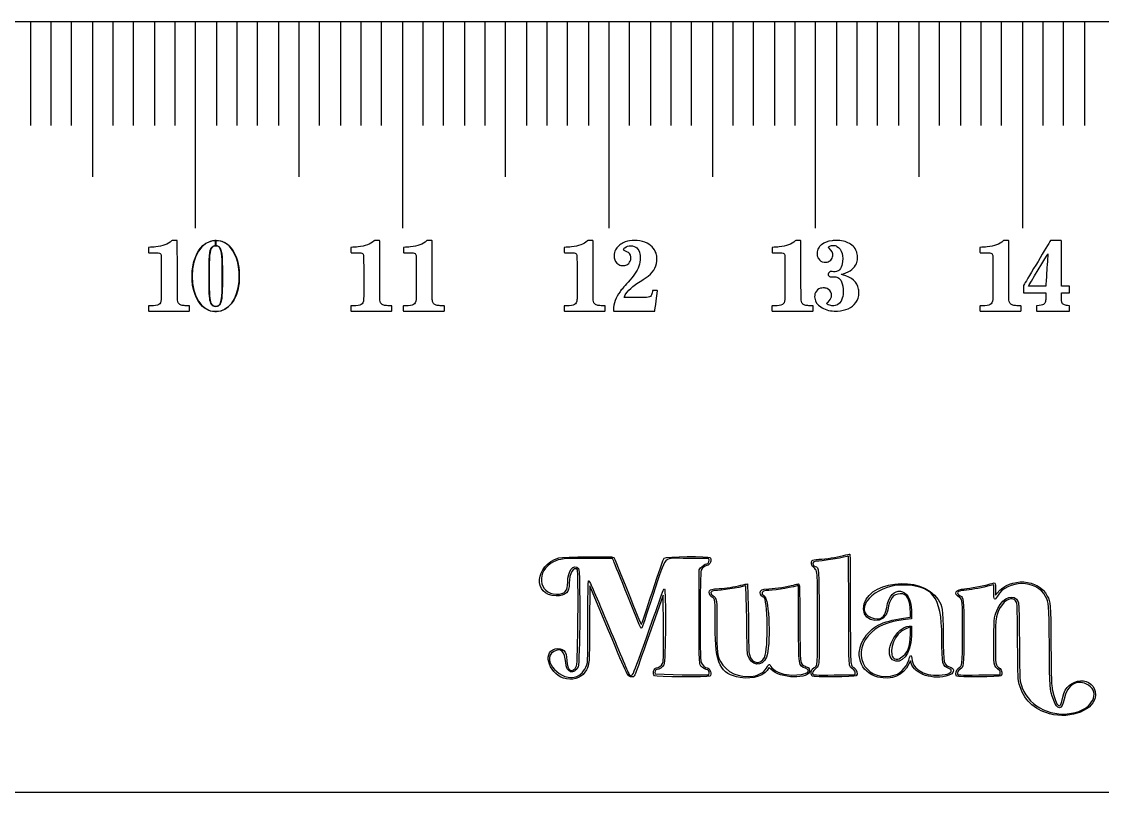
# Model space of a CAD drawing. Extents: x 0.09 to 7.25, y 10.43 to 11.9.
# Drawn here: x 3.697 to 5.755, y 10.428 to 11.895 of the extents above; entities that cross this region are included whole.
import ezdxf

# ---------------------------------------------------------------- set-up
doc = ezdxf.new("R2010")
doc.units = 0
doc.layers.add('Laag_1', color=7, linetype='CONTINUOUS')

msp = doc.modelspace()

# ---------------------------------------------------------------- linework, layer by layer
at = {"layer": 'Laag_1', "color": 1}
msp.add_lwpolyline([(0.092474, 10.428123), (0.092474, 11.895275), (7.245812, 11.895275), (7.245812, 10.428123)], close=True, dxfattribs=at)
at = {"layer": 'Laag_1', "color": 7}
for points in [[(3.713952, 11.894901), (3.713952, 11.697292)], [(3.752447, 11.894901), (3.752447, 11.697292)], [(3.790942, 11.894901), (3.790942, 11.697292)], [(3.832003, 11.894901), (3.832003, 11.599771)], [(3.870499, 11.894901), (3.870499, 11.697292)], [(3.908994, 11.894901), (3.908994, 11.697292)], [(3.950055, 11.894901), (3.950055, 11.697292)], [(3.988551, 11.894901), (3.988551, 11.697292)], [(4.027046, 11.894901), (4.027046, 11.50225)], [(4.068107, 11.894901), (4.068107, 11.697292)], [(4.106602, 11.894901), (4.106602, 11.697292)], [(4.145098, 11.894901), (4.145098, 11.697292)], [(4.186159, 11.894901), (4.186159, 11.697292)], [(4.224654, 11.894901), (4.224654, 11.599771)], [(4.263149, 11.894901), (4.263149, 11.697292)], [(4.30421, 11.894901), (4.30421, 11.697292)], [(4.342706, 11.894901), (4.342706, 11.697292)], [(4.381201, 11.894901), (4.381201, 11.697292)], [(4.422262, 11.894901), (4.422262, 11.50225)], [(4.460758, 11.894901), (4.460758, 11.697292)], [(4.499253, 11.894901), (4.499253, 11.697292)], [(4.540314, 11.894901), (4.540314, 11.697292)], [(4.578809, 11.894901), (4.578809, 11.697292)], [(4.617304, 11.894901), (4.617304, 11.599771)], [(4.658366, 11.894901), (4.658366, 11.697292)], [(4.696861, 11.894901), (4.696861, 11.697292)], [(4.735356, 11.894901), (4.735356, 11.697292)], [(4.776417, 11.894901), (4.776417, 11.697292)], [(4.814912, 11.894901), (4.814912, 11.50225)], [(4.853408, 11.894901), (4.853408, 11.697292)], [(4.894469, 11.894901), (4.894469, 11.697292)], [(4.932964, 11.894901), (4.932964, 11.697292)], [(4.97146, 11.894901), (4.97146, 11.697292)], [(5.012521, 11.894901), (5.012521, 11.599771)], [(5.051016, 11.894901), (5.051016, 11.697292)], [(5.089511, 11.894901), (5.089511, 11.697292)], [(5.130573, 11.894901), (5.130573, 11.697292)], [(5.169068, 11.894901), (5.169068, 11.697292)], [(5.207563, 11.894901), (5.207563, 11.50225)], [(5.248624, 11.894901), (5.248624, 11.697292)], [(5.28712, 11.894901), (5.28712, 11.697292)], [(5.325615, 11.894901), (5.325615, 11.697292)], [(5.366676, 11.894901), (5.366676, 11.697292)], [(5.405171, 11.894901), (5.405171, 11.599771)], [(5.443667, 11.894901), (5.443667, 11.697292)], [(5.484728, 11.894901), (5.484728, 11.697292)], [(5.523223, 11.894901), (5.523223, 11.697292)], [(5.561719, 11.894901), (5.561719, 11.697292)], [(5.60278, 11.894901), (5.60278, 11.50225)], [(5.641274, 11.894901), (5.641274, 11.697292)], [(5.67977, 11.894901), (5.67977, 11.697292)], [(5.720831, 11.894901), (5.720831, 11.697292)], [(4.824285, 10.868044), (4.82186, 10.8736), (4.777305, 10.8736)], [(5.005703, 10.870211), (5.005372, 10.873069), (4.965064, 10.873348)], [(5.271601, 10.777666), (5.271552, 10.878062), (5.268642, 10.877313)], [(4.986852, 10.76311), (4.986852, 10.851702), (4.98962, 10.855332)], [(5.07889, 10.824913), (5.081023, 10.760087)], [(4.814335, 10.736345), (4.778879, 10.821564), (4.778299, 10.748358)], [(5.077877, 10.758551), (5.075496, 10.821285)], [(5.176307, 10.751206), (5.176307, 10.821968), (5.173396, 10.821219)], [(5.547793, 10.80988), (5.547793, 10.823423), (5.535886, 10.82043)], [(5.550968, 10.815147), (5.550968, 10.803263), (5.554407, 10.807474)], [(4.918857, 10.740088), (4.918586, 10.803742), (4.891696, 10.727805)], [(5.391152, 10.773535), (5.391152, 10.758525), (5.379775, 10.757249)], [(5.384008, 10.76091), (5.389035, 10.76154), (5.389001, 10.770207)], [(5.386663, 10.744476), (5.391283, 10.744476), (5.390952, 10.725161)], [(5.389035, 10.729202), (5.389035, 10.7424), (5.386125, 10.741751)], [(5.390581, 10.674089), (5.38932, 10.678317), (5.386408, 10.672501)], [(4.903158, 10.65374), (4.954817, 10.651593), (5.005372, 10.651868), (5.00571, 10.655377)], [(5.243888, 10.651591), (5.283724, 10.65187), (5.284053, 10.655245)], [(5.519561, 10.651591), (5.559964, 10.65187), (5.560291, 10.655247)]]:
    msp.add_lwpolyline(points, dxfattribs=at)
at = {"layer": 'Laag_1', "color": 3}
for points in [[(3.939461, 11.465596), (3.938309, 11.465596), (3.938286, 11.460865), (3.938252, 11.456124), (3.938594, 11.455793), (3.938936, 11.455462), (3.947314, 11.455417)], [(3.993285, 11.422281), (3.993251, 11.477952), (3.992943, 11.478271), (3.992635, 11.47859), (3.987962, 11.478579), (3.983277, 11.478579), (3.982365, 11.47777)], [(4.06084, 11.478338), (4.062181, 11.478571), (4.066372, 11.478571), (4.070564, 11.478571), (4.071821, 11.478376)], [(4.066297, 11.468478), (4.064696, 11.468478), (4.063892, 11.468273)], [(4.065217, 11.468719), (4.066243, 11.468765), (4.066243, 11.47367), (4.066243, 11.478576), (4.064965, 11.478521)], [(4.067232, 11.47855), (4.066583, 11.47855), (4.066583, 11.473645), (4.066583, 11.468742), (4.067122, 11.468742)], [(4.324877, 11.465596), (4.323725, 11.465596), (4.323703, 11.460865), (4.323668, 11.456124), (4.32401, 11.455793), (4.324352, 11.455462), (4.33273, 11.455417)], [(4.378701, 11.422281), (4.378667, 11.477952), (4.378359, 11.478271), (4.378051, 11.47859), (4.373378, 11.478579), (4.368693, 11.478579), (4.367781, 11.47777)], [(4.42481, 11.465596), (4.423658, 11.465596), (4.423636, 11.460865), (4.423601, 11.456124), (4.423943, 11.455793), (4.424285, 11.455462), (4.432663, 11.455417)], [(4.478634, 11.422281), (4.4786, 11.477952), (4.478292, 11.478271), (4.477984, 11.47859), (4.473311, 11.478579), (4.468626, 11.478579), (4.467714, 11.47777)], [(4.731122, 11.465596), (4.729971, 11.465596), (4.729948, 11.460865), (4.729914, 11.456124), (4.730256, 11.455793), (4.730598, 11.455462), (4.738976, 11.455417)], [(4.784947, 11.422281), (4.784913, 11.477952), (4.784605, 11.478271), (4.784297, 11.47859), (4.779624, 11.478579), (4.774939, 11.478579), (4.774027, 11.47777)], [(5.126953, 11.465596), (5.125802, 11.465596), (5.125779, 11.460865), (5.125745, 11.456124), (5.126087, 11.455793), (5.126429, 11.455462), (5.134807, 11.455417)], [(5.180778, 11.422281), (5.180743, 11.477952), (5.180436, 11.478271), (5.180128, 11.47859), (5.175454, 11.478579), (5.17077, 11.478579), (5.169858, 11.47777)], [(5.522786, 11.465596), (5.521635, 11.465596), (5.521612, 11.460865), (5.521578, 11.456124), (5.52192, 11.455793), (5.522262, 11.455462), (5.53064, 11.455417)], [(5.576611, 11.422281), (5.576576, 11.477952), (5.576269, 11.478271), (5.575961, 11.47859), (5.571287, 11.478579), (5.566603, 11.478579), (5.565691, 11.47777)], [(5.676638, 11.373719), (5.676638, 11.378723), (5.68419, 11.378723), (5.691743, 11.378723), (5.69206, 11.379029), (5.692377, 11.379334), (5.692377, 11.38529), (5.692377, 11.391257), (5.692116, 11.391495), (5.691856, 11.391744), (5.68427, 11.391767), (5.676695, 11.3918), (5.676661, 11.434871), (5.676638, 11.477953), (5.676332, 11.47827), (5.676027, 11.478587), (5.665949, 11.478587), (5.655861, 11.478587), (5.65483, 11.476855)], [(4.111071, 11.420686), (4.111221, 11.419051), (4.111221, 11.410878), (4.111221, 11.402704), (4.111075, 11.401028)], [(5.23814, 11.419371), (5.236223, 11.419371), (5.235467, 11.418999)], [(4.905235, 11.363887), (4.90785, 11.382726), (4.907517, 11.38307), (4.907185, 11.383414), (4.902736, 11.383414), (4.898287, 11.383414), (4.898241, 11.383162)], [(5.606301, 11.395865), (5.604738, 11.39325), (5.604738, 11.386286), (5.604738, 11.379334), (5.605055, 11.379029), (5.605372, 11.378723), (5.626184, 11.378723), (5.647006, 11.378723), (5.646938, 11.3727)], [(5.646972, 11.392118), (5.646972, 11.391744), (5.630384, 11.391744)], [(4.864357, 11.369999), (4.843912, 11.369999), (4.843992, 11.37032)], [(5.230055, 11.358912), (5.22992, 11.359352), (5.230484, 11.359882)], [(3.942458, 11.354459), (3.938697, 11.354459), (3.938389, 11.35414), (3.938081, 11.353821), (3.938081, 11.349386), (3.938081, 11.344952), (3.938389, 11.344633), (3.938697, 11.344314), (3.977293, 11.344314), (4.015889, 11.344314), (4.016196, 11.344633), (4.016504, 11.344952), (4.016504, 11.349398), (4.016504, 11.353843), (4.016196, 11.35414), (4.015877, 11.354436), (4.011432, 11.354493)], [(4.064525, 11.343336), (4.066034, 11.343277), (4.064022, 11.343277)], [(4.068262, 11.34324), (4.066038, 11.343275), (4.06784, 11.343338)], [(4.327874, 11.354459), (4.324113, 11.354459), (4.323805, 11.35414), (4.323497, 11.353821), (4.323497, 11.349386), (4.323497, 11.344952), (4.323805, 11.344633), (4.324113, 11.344314), (4.362709, 11.344314), (4.401305, 11.344314), (4.401612, 11.344633), (4.40192, 11.344952), (4.40192, 11.349398), (4.40192, 11.353843), (4.401612, 11.35414), (4.401293, 11.354436), (4.396848, 11.354493)], [(4.427807, 11.354459), (4.424046, 11.354459), (4.423738, 11.35414), (4.42343, 11.353821), (4.42343, 11.349386), (4.42343, 11.344952), (4.423738, 11.344633), (4.424046, 11.344314), (4.462642, 11.344314), (4.501238, 11.344314), (4.501545, 11.344633), (4.501853, 11.344952), (4.501853, 11.349398), (4.501853, 11.353843), (4.501545, 11.35414), (4.501226, 11.354436), (4.496781, 11.354493)], [(4.73412, 11.354459), (4.730359, 11.354459), (4.730051, 11.35414), (4.729743, 11.353821), (4.729743, 11.349386), (4.729743, 11.344952), (4.730051, 11.344633), (4.730359, 11.344314), (4.768954, 11.344314), (4.80755, 11.344314), (4.807858, 11.344633), (4.808166, 11.344952), (4.808166, 11.349398), (4.808166, 11.353843), (4.807858, 11.35414), (4.807539, 11.354436), (4.803093, 11.354493)], [(4.82357, 11.346458), (4.82349, 11.34499), (4.823811, 11.344646), (4.824143, 11.344313), (4.863325, 11.344313), (4.902495, 11.344313), (4.902564, 11.344692)], [(5.129951, 11.354459), (5.126189, 11.354459), (5.125882, 11.35414), (5.125574, 11.353821), (5.125574, 11.349386), (5.125574, 11.344952), (5.125882, 11.344633), (5.126189, 11.344314), (5.164785, 11.344314), (5.203381, 11.344314), (5.203689, 11.344633), (5.203997, 11.344952), (5.203997, 11.349398), (5.203997, 11.353843), (5.203689, 11.35414), (5.20337, 11.354436), (5.198924, 11.354493)], [(5.525784, 11.354459), (5.522023, 11.354459), (5.521715, 11.35414), (5.521407, 11.353821), (5.521407, 11.349386), (5.521407, 11.344952), (5.521715, 11.344633), (5.522023, 11.344314), (5.560618, 11.344314), (5.599214, 11.344314), (5.599522, 11.344633), (5.59983, 11.344952), (5.59983, 11.349398), (5.59983, 11.353843), (5.599522, 11.35414), (5.599203, 11.354436), (5.594757, 11.354493)], [(5.629343, 11.354425), (5.628969, 11.354368), (5.628969, 11.349658), (5.628969, 11.344937), (5.629275, 11.34462), (5.62958, 11.344303), (5.660673, 11.344303), (5.691765, 11.344303), (5.692071, 11.34462), (5.692377, 11.344937), (5.692377, 11.349658), (5.692377, 11.354368), (5.692014, 11.354425)]]:
    msp.add_lwpolyline(points, dxfattribs=at)
for points in [[(4.859357, 11.478507)], [(5.245187, 11.478556)], [(5.651082, 11.453089)], [(4.061256, 11.343385)], [(4.068433, 11.353407)]]:
    msp.add_lwpolyline(points, close=True, dxfattribs=at)
at = {"layer": 'Laag_1', "color": 7}
for points in [[(5.370514, 10.68399)], [(5.35529, 10.680583)], [(4.734527, 10.643947)], [(4.754181, 10.648957)], [(5.065171, 10.646778)], [(5.089821, 10.649244)], [(5.201917, 10.649492)], [(5.327395, 10.647693)], [(5.360379, 10.651575)], [(5.703693, 10.580336)], [(5.65416, 10.577764)]]:
    msp.add_lwpolyline(points, close=True, dxfattribs=at)
at = {"layer": 'Laag_1', "color": 3}
for points in [[(3.952045, 11.466394), (3.948272, 11.465972), (3.94231, 11.465596), (3.939461, 11.465596)], [(3.982365, 11.47777), (3.97548, 11.471671), (3.965427, 11.467898), (3.952045, 11.466394)], [(4.064965, 11.478521), (4.039666, 11.47743), (4.02148, 11.449023), (4.021478, 11.410597)], [(4.028231, 11.448393), (4.035646, 11.465803), (4.046581, 11.475844), (4.06084, 11.478338)], [(4.053958, 11.441119), (4.054619, 11.45378), (4.055436, 11.459262), (4.057218, 11.462975)], [(4.063892, 11.468273), (4.056755, 11.466446), (4.054575, 11.459178), (4.053996, 11.435273)], [(4.057218, 11.462975), (4.058895, 11.46647), (4.061824, 11.468572), (4.065217, 11.468719)], [(4.078399, 11.441938), (4.077371, 11.462617), (4.0747, 11.468472), (4.066297, 11.468478)], [(4.067122, 11.468742), (4.07529, 11.468742), (4.077773, 11.462185), (4.078821, 11.43785)], [(4.094465, 11.465305), (4.087863, 11.473417), (4.077324, 11.478543), (4.067232, 11.47855)], [(4.071821, 11.478376), (4.081227, 11.476921), (4.088993, 11.472509), (4.094789, 11.465325)], [(4.110756, 11.400336), (4.112931, 11.426364), (4.107041, 11.44985), (4.094465, 11.465305)], [(4.094789, 11.465325), (4.103879, 11.454061), (4.109398, 11.43893), (4.111071, 11.420686)], [(4.337461, 11.466394), (4.333688, 11.465972), (4.327726, 11.465596), (4.324877, 11.465596)], [(4.367781, 11.47777), (4.360896, 11.471671), (4.350843, 11.467898), (4.337461, 11.466394)], [(4.437394, 11.466394), (4.433621, 11.465972), (4.427659, 11.465596), (4.42481, 11.465596)], [(4.467714, 11.47777), (4.460829, 11.471671), (4.450776, 11.467898), (4.437394, 11.466394)], [(4.743706, 11.466394), (4.739933, 11.465972), (4.733972, 11.465596), (4.731122, 11.465596)], [(4.774027, 11.47777), (4.767142, 11.471671), (4.757088, 11.467898), (4.743706, 11.466394)], [(4.84249, 11.474402), (4.835828, 11.47126), (4.830553, 11.466399), (4.827709, 11.46078)], [(4.859357, 11.478507), (4.852443, 11.477945), (4.847398, 11.476718), (4.84249, 11.474402)], [(4.843178, 11.460723), (4.842662, 11.46172), (4.843533, 11.463429), (4.845288, 11.464816)], [(4.845288, 11.464816), (4.848258, 11.46719), (4.852328, 11.468497), (4.856686, 11.468497)], [(4.856686, 11.468497), (4.866432, 11.468485), (4.87236, 11.463142), (4.87408, 11.452822)], [(4.868531, 11.478473), (4.867086, 11.478576), (4.860504, 11.47861), (4.859357, 11.478507)], [(4.887795, 11.473439), (4.882245, 11.476294), (4.875972, 11.477934), (4.868531, 11.478473)], [(4.905671, 11.450941), (4.903676, 11.460619), (4.897404, 11.468508), (4.887795, 11.473439)], [(5.139537, 11.466394), (5.135764, 11.465972), (5.129803, 11.465596), (5.126953, 11.465596)], [(5.169858, 11.47777), (5.162973, 11.471671), (5.152919, 11.467898), (5.139537, 11.466394)], [(5.215409, 11.465995), (5.213492, 11.463413), (5.212308, 11.460673), (5.211677, 11.457313)], [(5.219874, 11.470494), (5.218532, 11.469445), (5.216299, 11.467201), (5.215409, 11.465995)], [(5.239944, 11.478105), (5.231724, 11.477079), (5.225049, 11.474553), (5.219874, 11.470494)], [(5.234475, 11.463909), (5.233088, 11.465115), (5.232784, 11.465499), (5.232874, 11.465939)], [(5.232874, 11.465939), (5.233021, 11.46675), (5.234791, 11.467957), (5.23673, 11.468588)], [(5.241376, 11.449555), (5.241872, 11.454674), (5.239572, 11.459466), (5.234475, 11.463909)], [(5.23673, 11.468588), (5.239132, 11.469366), (5.242706, 11.469457), (5.245638, 11.468814)], [(5.245187, 11.478556), (5.242695, 11.478387), (5.241105, 11.478251), (5.239944, 11.478105)], [(5.254714, 11.478353), (5.253023, 11.478511), (5.246551, 11.478646), (5.245187, 11.478556)], [(5.245638, 11.468814), (5.247036, 11.468521), (5.247904, 11.468205), (5.249302, 11.467517)], [(5.249302, 11.467517), (5.253824, 11.465285), (5.257285, 11.460447), (5.258943, 11.454054)], [(5.277592, 11.469986), (5.271661, 11.474756), (5.264287, 11.477451), (5.254714, 11.478353)], [(5.285214, 11.460526), (5.283387, 11.464225), (5.280884, 11.467337), (5.277592, 11.469986)], [(5.53537, 11.466394), (5.531597, 11.465972), (5.525636, 11.465596), (5.522786, 11.465596)], [(5.565691, 11.47777), (5.558806, 11.471671), (5.548752, 11.467898), (5.53537, 11.466394)], [(5.65483, 11.476855), (5.652917, 11.473673), (5.612279, 11.405829), (5.606301, 11.395865)], [(3.947314, 11.455417), (3.954381, 11.455383), (3.955897, 11.455337), (3.957003, 11.455177)], [(3.957003, 11.455177), (3.958701, 11.454927), (3.959898, 11.454608), (3.960605, 11.454197)], [(3.960605, 11.454197), (3.96154, 11.453673), (3.962007, 11.452579), (3.96244, 11.449957)], [(3.96244, 11.449957), (3.962623, 11.448874), (3.962645, 11.445728), (3.96268, 11.408204)], [(4.021595, 11.420562), (4.022673, 11.431556), (4.024725, 11.440161), (4.028231, 11.448393)], [(4.33273, 11.455417), (4.339797, 11.455383), (4.341313, 11.455337), (4.342419, 11.455177)], [(4.342419, 11.455177), (4.344118, 11.454927), (4.345314, 11.454608), (4.346021, 11.454197)], [(4.346021, 11.454197), (4.346956, 11.453673), (4.347423, 11.452579), (4.347856, 11.449957)], [(4.347856, 11.449957), (4.348039, 11.448874), (4.348062, 11.445728), (4.348096, 11.408204)], [(4.432663, 11.455417), (4.43973, 11.455383), (4.441247, 11.455337), (4.442352, 11.455177)], [(4.442352, 11.455177), (4.444051, 11.454927), (4.445247, 11.454608), (4.445954, 11.454197)], [(4.445954, 11.454197), (4.446889, 11.453673), (4.447356, 11.452579), (4.447789, 11.449957)], [(4.447789, 11.449957), (4.447972, 11.448874), (4.447995, 11.445728), (4.448029, 11.408204)], [(4.738976, 11.455417), (4.746043, 11.455383), (4.747559, 11.455337), (4.748665, 11.455177)], [(4.748665, 11.455177), (4.750363, 11.454927), (4.75156, 11.454608), (4.752267, 11.454197)], [(4.752267, 11.454197), (4.753201, 11.453673), (4.753669, 11.452579), (4.754102, 11.449957)], [(4.754102, 11.449957), (4.754284, 11.448874), (4.754307, 11.445728), (4.754341, 11.408204)], [(4.825049, 11.449978), (4.824831, 11.443798), (4.826471, 11.439051), (4.83006, 11.435473)], [(4.827709, 11.46078), (4.826035, 11.457466), (4.825198, 11.454037), (4.825049, 11.449978)], [(4.84429, 11.459645), (4.84382, 11.459931), (4.843361, 11.46039), (4.843178, 11.460723)], [(4.847959, 11.457948), (4.846102, 11.458773), (4.844451, 11.459541), (4.84429, 11.459645)], [(4.852087, 11.455929), (4.851675, 11.456205), (4.849817, 11.45711), (4.847959, 11.457948)], [(4.857018, 11.444107), (4.857511, 11.448992), (4.855585, 11.453613), (4.852087, 11.455929)], [(4.852741, 11.43514), (4.855344, 11.43772), (4.85664, 11.440438), (4.857018, 11.444107)], [(4.874596, 11.445678), (4.874585, 11.439911), (4.873817, 11.435221), (4.871971, 11.429682)], [(4.87408, 11.452822), (4.874493, 11.450368), (4.874596, 11.448889), (4.874596, 11.445678)], [(4.902518, 11.425841), (4.905327, 11.431471), (4.906577, 11.437388), (4.906393, 11.444302)], [(4.906393, 11.444302), (4.906325, 11.447043), (4.906153, 11.448648), (4.905671, 11.450941)], [(5.134807, 11.455417), (5.141874, 11.455383), (5.14339, 11.455337), (5.144496, 11.455177)], [(5.144496, 11.455177), (5.146194, 11.454927), (5.147391, 11.454608), (5.148098, 11.454197)], [(5.148098, 11.454197), (5.149032, 11.453673), (5.1495, 11.452579), (5.149933, 11.449957)], [(5.149933, 11.449957), (5.150115, 11.448874), (5.150138, 11.445728), (5.150172, 11.408204)], [(5.211677, 11.457313), (5.211462, 11.45623), (5.211429, 11.455599), (5.211417, 11.453479)], [(5.211417, 11.453479), (5.211417, 11.451292), (5.211451, 11.450773), (5.211665, 11.449702)], [(5.211665, 11.449702), (5.212116, 11.447503), (5.212827, 11.445699), (5.213875, 11.444075)], [(5.213875, 11.444075), (5.216322, 11.440332), (5.220054, 11.438043), (5.2247, 11.437468)], [(5.237553, 11.441505), (5.239797, 11.443703), (5.24106, 11.446376), (5.241376, 11.449555)], [(5.258943, 11.454054), (5.260453, 11.448247), (5.260679, 11.440095), (5.259495, 11.434142)], [(5.287289, 11.455046), (5.286759, 11.457099), (5.286262, 11.458395), (5.285214, 11.460526)], [(5.286285, 11.43448), (5.287694, 11.43784), (5.288247, 11.440727), (5.288337, 11.445113)], [(5.288337, 11.445113), (5.288416, 11.449273), (5.288168, 11.451698), (5.287289, 11.455046)], [(5.53064, 11.455417), (5.537707, 11.455383), (5.539223, 11.455337), (5.540329, 11.455177)], [(5.540329, 11.455177), (5.542027, 11.454927), (5.543224, 11.454608), (5.543931, 11.454197)], [(5.543931, 11.454197), (5.544865, 11.453673), (5.545333, 11.452579), (5.545766, 11.449957)], [(5.545766, 11.449957), (5.545948, 11.448874), (5.545971, 11.445728), (5.546005, 11.408204)], [(5.613796, 11.391812), (5.613796, 11.391936), (5.650992, 11.453338), (5.65106, 11.453338)], [(5.651082, 11.453089), (5.650969, 11.452353), (5.649112, 11.427206), (5.648444, 11.417163)], [(5.65106, 11.453338), (5.651094, 11.453338), (5.651116, 11.453225), (5.651082, 11.453089)], [(3.993524, 11.365231), (3.993331, 11.36653), (3.993319, 11.36922), (3.993285, 11.422281)], [(4.053836, 11.384031), (4.053481, 11.392935), (4.053568, 11.433627), (4.053958, 11.441119)], [(4.053996, 11.435273), (4.053856, 11.429532), (4.053853, 11.390228), (4.053996, 11.386358)], [(4.078825, 11.409538), (4.078825, 11.428368), (4.078731, 11.435272), (4.078399, 11.441938)], [(4.078821, 11.43785), (4.079075, 11.431973), (4.079141, 11.395373), (4.078912, 11.38751)], [(4.37894, 11.365231), (4.378747, 11.36653), (4.378735, 11.36922), (4.378701, 11.422281)], [(4.478874, 11.365231), (4.47868, 11.36653), (4.478668, 11.36922), (4.478634, 11.422281)], [(4.785186, 11.365231), (4.784992, 11.36653), (4.784981, 11.36922), (4.784947, 11.422281)], [(4.83006, 11.435473), (4.832285, 11.433248), (4.834784, 11.431907), (4.838006, 11.431207)], [(4.838006, 11.431207), (4.839589, 11.430863), (4.843556, 11.430829), (4.845104, 11.43115)], [(4.845104, 11.43115), (4.84812, 11.431758), (4.850677, 11.433099), (4.852741, 11.43514)], [(4.871971, 11.429682), (4.87009, 11.424041), (4.867831, 11.419787), (4.86376, 11.41426)], [(4.889641, 11.41098), (4.896142, 11.416163), (4.899777, 11.420371), (4.902518, 11.425841)], [(5.181017, 11.365231), (5.180823, 11.36653), (5.180812, 11.36922), (5.180778, 11.422281)], [(5.2247, 11.437468), (5.226109, 11.437288), (5.229243, 11.437389), (5.230416, 11.437637)], [(5.230416, 11.437637), (5.233246, 11.438257), (5.235467, 11.439464), (5.237553, 11.441505)], [(5.254049, 11.422855), (5.252268, 11.421051), (5.250554, 11.420059), (5.248242, 11.419461)], [(5.259495, 11.434142), (5.258548, 11.429372), (5.256687, 11.425516), (5.254049, 11.422855)], [(5.261468, 11.415447), (5.274705, 11.419754), (5.282677, 11.425866), (5.286285, 11.43448)], [(5.57685, 11.365231), (5.576656, 11.36653), (5.576645, 11.36922), (5.576611, 11.422281)], [(3.96268, 11.408204), (3.962702, 11.378647), (3.96268, 11.367271), (3.962588, 11.366313)], [(4.02148, 11.402496), (4.021327, 11.404844), (4.021414, 11.418709), (4.021595, 11.420562)], [(4.021478, 11.410597), (4.021478, 11.372647), (4.03959, 11.344345), (4.064525, 11.343336)], [(4.046212, 11.349262), (4.032656, 11.358343), (4.023024, 11.379075), (4.02148, 11.402496)], [(4.068426, 11.353408), (4.077217, 11.355002), (4.078835, 11.363733), (4.078825, 11.409538)], [(4.111075, 11.401028), (4.110852, 11.398484), (4.110688, 11.396917), (4.11046, 11.395118)], [(4.348096, 11.408204), (4.348118, 11.378647), (4.348096, 11.367271), (4.348005, 11.366313)], [(4.448029, 11.408204), (4.448052, 11.378647), (4.448029, 11.367271), (4.447938, 11.366313)], [(4.754341, 11.408204), (4.754364, 11.378647), (4.754341, 11.367271), (4.75425, 11.366313)], [(4.86376, 11.41426), (4.860504, 11.409845), (4.857225, 11.405878), (4.851663, 11.399628)], [(4.871512, 11.398665), (4.880983, 11.404536), (4.884997, 11.407265), (4.889641, 11.41098)], [(5.150172, 11.408204), (5.150195, 11.378647), (5.150172, 11.367271), (5.150081, 11.366313)], [(5.233088, 11.416744), (5.23169, 11.414173), (5.232682, 11.411106), (5.235321, 11.409843)], [(5.235467, 11.418999), (5.234599, 11.41857), (5.233539, 11.417567), (5.233088, 11.416744)], [(5.235321, 11.409843), (5.236753, 11.409155), (5.238523, 11.40902), (5.241973, 11.409336)], [(5.242447, 11.419213), (5.241128, 11.419303), (5.239188, 11.419371), (5.23814, 11.419371)], [(5.241973, 11.409336), (5.244296, 11.40955), (5.24539, 11.40955), (5.246855, 11.409324)], [(5.248242, 11.419461), (5.246777, 11.419089), (5.245277, 11.419021), (5.242447, 11.419213)], [(5.246855, 11.409324), (5.249877, 11.408873), (5.252222, 11.40769), (5.254387, 11.405513)], [(5.254387, 11.405513), (5.25733, 11.402537), (5.259326, 11.397981), (5.260352, 11.39187)], [(5.257116, 11.413902), (5.256642, 11.413902), (5.256981, 11.414094), (5.257905, 11.414342)], [(5.259563, 11.41335), (5.258322, 11.413654), (5.257217, 11.413902), (5.257116, 11.413902)], [(5.257905, 11.414342), (5.258446, 11.414489), (5.260047, 11.414985), (5.261468, 11.415447)], [(5.290446, 11.385939), (5.287965, 11.399831), (5.277806, 11.408851), (5.259563, 11.41335)], [(5.546005, 11.408204), (5.546028, 11.378647), (5.546005, 11.367271), (5.545914, 11.366313)], [(5.648444, 11.417163), (5.647901, 11.408897), (5.646972, 11.393261), (5.646972, 11.392118)], [(4.059077, 11.356043), (4.055663, 11.36006), (4.054556, 11.365973), (4.053836, 11.384031)], [(4.053996, 11.386358), (4.054721, 11.366017), (4.055905, 11.359644), (4.05967, 11.355833)], [(4.06784, 11.343338), (4.090737, 11.344129), (4.107971, 11.367019), (4.110756, 11.400336)], [(4.11046, 11.395118), (4.10662, 11.364848), (4.088941, 11.343114), (4.068262, 11.34324)], [(4.078912, 11.38751), (4.078265, 11.365217), (4.076769, 11.357996), (4.072114, 11.354713)], [(4.836241, 11.381224), (4.828042, 11.3697), (4.824281, 11.359369), (4.82357, 11.346458)], [(4.851663, 11.399628), (4.842329, 11.389148), (4.839325, 11.38557), (4.836241, 11.381224)], [(4.847283, 11.376879), (4.85015, 11.381454), (4.85492, 11.386556), (4.860458, 11.390994)], [(4.860458, 11.390994), (4.863875, 11.393734), (4.866432, 11.395512), (4.871512, 11.398665)], [(4.897931, 11.38135), (4.897449, 11.378323), (4.896612, 11.375571), (4.895684, 11.373897)], [(4.898241, 11.383162), (4.898206, 11.383013), (4.898069, 11.382199), (4.897931, 11.38135)], [(5.217822, 11.387676), (5.213932, 11.386559), (5.210245, 11.383447), (5.208362, 11.379704)], [(5.223144, 11.388352), (5.220719, 11.388352), (5.219705, 11.388217), (5.217822, 11.387676)], [(5.230416, 11.387101), (5.228251, 11.387991), (5.226154, 11.388352), (5.223144, 11.388352)], [(5.238726, 11.377178), (5.237824, 11.381733), (5.234859, 11.385274), (5.230416, 11.387101)], [(5.261107, 11.384056), (5.261378, 11.378091), (5.260814, 11.372758), (5.259495, 11.36862)], [(5.260352, 11.39187), (5.260758, 11.389423), (5.26095, 11.387416), (5.261107, 11.384056)], [(5.291009, 11.37861), (5.291021, 11.382128), (5.290942, 11.383109), (5.290446, 11.385939)], [(5.630384, 11.391744), (5.621258, 11.391744), (5.613796, 11.391778), (5.613796, 11.391812)], [(3.962588, 11.366313), (3.962087, 11.36123), (3.960571, 11.358175), (3.957847, 11.356761)], [(3.997081, 11.357331), (3.995303, 11.358642), (3.994117, 11.361287), (3.993524, 11.365231)], [(4.348005, 11.366313), (4.347503, 11.36123), (4.345987, 11.358175), (4.343263, 11.356761)], [(4.382497, 11.357331), (4.380719, 11.358642), (4.379533, 11.361287), (4.37894, 11.365231)], [(4.447938, 11.366313), (4.447436, 11.36123), (4.44592, 11.358175), (4.443196, 11.356761)], [(4.48243, 11.357331), (4.480652, 11.358642), (4.479466, 11.361287), (4.478874, 11.365231)], [(4.75425, 11.366313), (4.753749, 11.36123), (4.752233, 11.358175), (4.749508, 11.356761)], [(4.788743, 11.357331), (4.786964, 11.358642), (4.785779, 11.361287), (4.785186, 11.365231)], [(4.843992, 11.37032), (4.844244, 11.371363), (4.84593, 11.374711), (4.847283, 11.376879)], [(4.886533, 11.370113), (4.885547, 11.370044), (4.876133, 11.369999), (4.864357, 11.369999)], [(4.895684, 11.373897), (4.894331, 11.371478), (4.891854, 11.370457), (4.886533, 11.370113)], [(4.902564, 11.344692), (4.902587, 11.344887), (4.90379, 11.353532), (4.905235, 11.363887)], [(5.150081, 11.366313), (5.149579, 11.36123), (5.148063, 11.358175), (5.145339, 11.356761)], [(5.184573, 11.357331), (5.182795, 11.358642), (5.18161, 11.361287), (5.181017, 11.365231)], [(5.208362, 11.379704), (5.20684, 11.376682), (5.206321, 11.372679), (5.20693, 11.368631)], [(5.20693, 11.368631), (5.207888, 11.36217), (5.211677, 11.356645), (5.218261, 11.352079)], [(5.230484, 11.359882), (5.230799, 11.360163), (5.231668, 11.360919), (5.232423, 11.361562)], [(5.232423, 11.361562), (5.235794, 11.364414), (5.23788, 11.367673), (5.238658, 11.371281)], [(5.238658, 11.371281), (5.238985, 11.372826), (5.239019, 11.375667), (5.238726, 11.377178)], [(5.259495, 11.36862), (5.257037, 11.360941), (5.252234, 11.356183), (5.245548, 11.35483)], [(5.282226, 11.356679), (5.286995, 11.361438), (5.28969, 11.366793), (5.29075, 11.373649)], [(5.29075, 11.373649), (5.290976, 11.375058), (5.291009, 11.375735), (5.291009, 11.37861)], [(5.545914, 11.366313), (5.545413, 11.36123), (5.543897, 11.358175), (5.541172, 11.356761)], [(5.580406, 11.357331), (5.578628, 11.358642), (5.577443, 11.361287), (5.57685, 11.365231)], [(5.646304, 11.362679), (5.645647, 11.359645), (5.644617, 11.358003), (5.642805, 11.357052)], [(5.646938, 11.3727), (5.646882, 11.366404), (5.64678, 11.364842), (5.646304, 11.362679)], [(5.67828, 11.359294), (5.677012, 11.361921), (5.676638, 11.365147), (5.676638, 11.373719)], [(3.957847, 11.356761), (3.954666, 11.35512), (3.950289, 11.354459), (3.942458, 11.354459)], [(4.002552, 11.3552), (4.000136, 11.35569), (3.998369, 11.356374), (3.997081, 11.357331)], [(4.011432, 11.354493), (4.006701, 11.35455), (4.005083, 11.354687), (4.002552, 11.3552)], [(4.061259, 11.34336), (4.055828, 11.344189), (4.050894, 11.346125), (4.046212, 11.349262)], [(4.072114, 11.354713), (4.06823, 11.351973), (4.061995, 11.352609), (4.059077, 11.356043)], [(4.05967, 11.355833), (4.061718, 11.353761), (4.065148, 11.352811), (4.068433, 11.353407)], [(4.064022, 11.343277), (4.06271, 11.343277), (4.061747, 11.343312), (4.061256, 11.343385)], [(4.343263, 11.356761), (4.340082, 11.35512), (4.335705, 11.354459), (4.327874, 11.354459)], [(4.387968, 11.3552), (4.385552, 11.35569), (4.383785, 11.356374), (4.382497, 11.357331)], [(4.396848, 11.354493), (4.392117, 11.35455), (4.390499, 11.354687), (4.387968, 11.3552)], [(4.443196, 11.356761), (4.440015, 11.35512), (4.435638, 11.354459), (4.427807, 11.354459)], [(4.487901, 11.3552), (4.485485, 11.35569), (4.483718, 11.356374), (4.48243, 11.357331)], [(4.496781, 11.354493), (4.49205, 11.35455), (4.490432, 11.354687), (4.487901, 11.3552)], [(4.749508, 11.356761), (4.746328, 11.35512), (4.741951, 11.354459), (4.73412, 11.354459)], [(4.794214, 11.3552), (4.791797, 11.35569), (4.790031, 11.356374), (4.788743, 11.357331)], [(4.803093, 11.354493), (4.798363, 11.35455), (4.796744, 11.354687), (4.794214, 11.3552)], [(5.145339, 11.356761), (5.142159, 11.35512), (5.137782, 11.354459), (5.129951, 11.354459)], [(5.190045, 11.3552), (5.187628, 11.35569), (5.185861, 11.356374), (5.184573, 11.357331)], [(5.198924, 11.354493), (5.194194, 11.35455), (5.192575, 11.354687), (5.190045, 11.3552)], [(5.218261, 11.352079), (5.225184, 11.347276), (5.233889, 11.344682), (5.244116, 11.344344)], [(5.23752, 11.35465), (5.234035, 11.355259), (5.230551, 11.357243), (5.230055, 11.358912)], [(5.245548, 11.35483), (5.243044, 11.354311), (5.239854, 11.354244), (5.23752, 11.35465)], [(5.244116, 11.344344), (5.260476, 11.343814), (5.273589, 11.348054), (5.282226, 11.356679)], [(5.541172, 11.356761), (5.537992, 11.35512), (5.533615, 11.354459), (5.525784, 11.354459)], [(5.585878, 11.3552), (5.583461, 11.35569), (5.581694, 11.356374), (5.580406, 11.357331)], [(5.594757, 11.354493), (5.590027, 11.35455), (5.588408, 11.354687), (5.585878, 11.3552)], [(5.630781, 11.35455), (5.630192, 11.354516), (5.629535, 11.354459), (5.629343, 11.354425)], [(5.642805, 11.357052), (5.640473, 11.35584), (5.635808, 11.354867), (5.630781, 11.35455)], [(5.68265, 11.35592), (5.680239, 11.356724), (5.679095, 11.357595), (5.67828, 11.359294)], [(5.690565, 11.35455), (5.687814, 11.354708), (5.684587, 11.355274), (5.68265, 11.35592)], [(5.692014, 11.354425), (5.69181, 11.354459), (5.691154, 11.354516), (5.690565, 11.35455)]]:
    msp.add_open_spline(points, degree=3, dxfattribs=at)
at = {"layer": 'Laag_1', "color": 7}
for points in [[(4.714847, 10.802254), (4.669527, 10.802686), (4.673515, 10.860813), (4.719791, 10.874326)], [(4.709555, 10.866923), (4.675734, 10.850513), (4.679998, 10.805445), (4.715376, 10.805406)], [(4.777305, 10.8736), (4.727766, 10.8736), (4.722183, 10.87305), (4.709555, 10.866923)], [(4.719791, 10.874326), (4.7281, 10.876751), (4.822775, 10.877828), (4.824571, 10.875517)], [(4.850951, 10.801341), (4.837618, 10.834971), (4.825618, 10.864987), (4.824285, 10.868044)], [(4.824571, 10.875517), (4.825165, 10.874753), (4.837004, 10.845425), (4.85088, 10.810343)], [(4.89788, 10.810096), (4.910282, 10.847824), (4.919037, 10.872838), (4.92029, 10.874128)], [(4.965064, 10.873348), (4.915912, 10.873686), (4.925482, 10.883665), (4.899507, 10.804989)], [(4.92029, 10.874128), (4.923282, 10.877208), (5.005529, 10.878047), (5.007742, 10.87502)], [(5.001367, 10.863011), (5.004185, 10.863011), (5.006156, 10.866289), (5.005703, 10.870211)], [(5.007742, 10.87502), (5.011524, 10.869846), (5.008282, 10.861621), (5.001767, 10.859866)], [(5.20264, 10.858132), (5.200226, 10.860197), (5.199914, 10.867426), (5.202142, 10.869655)], [(5.20941, 10.868308), (5.202047, 10.868308), (5.200913, 10.860517), (5.207951, 10.858284)], [(5.202142, 10.869655), (5.203143, 10.870655), (5.207274, 10.871363), (5.214578, 10.871785)], [(5.268642, 10.877313), (5.252203, 10.873083), (5.220819, 10.868311), (5.20941, 10.868308)], [(5.214578, 10.871785), (5.229382, 10.87264), (5.24745, 10.875392), (5.261498, 10.878933)], [(5.261498, 10.878933), (5.267901, 10.880546), (5.273497, 10.881645), (5.273934, 10.881374)], [(5.273934, 10.881374), (5.274372, 10.881103), (5.27473, 10.834545), (5.27473, 10.777911)], [(4.73654, 10.828433), (4.736575, 10.849523), (4.747896, 10.863836), (4.75721, 10.854521)], [(4.754959, 10.85203), (4.748435, 10.859891), (4.738953, 10.844145), (4.739421, 10.826228)], [(4.753478, 10.668802), (4.756029, 10.673904), (4.757445, 10.849035), (4.754959, 10.85203)], [(4.75721, 10.854521), (4.760835, 10.850896), (4.759959, 10.674395), (4.75628, 10.666923)], [(4.990689, 10.850977), (4.988313, 10.845969), (4.988039, 10.681012), (4.990397, 10.675367)], [(4.98962, 10.855332), (4.992884, 10.859611), (4.998077, 10.863005), (5.001367, 10.863011)], [(5.001767, 10.859866), (4.996513, 10.858452), (4.992836, 10.855501), (4.990689, 10.850977)], [(5.21228, 10.758447), (5.21228, 10.856468), (5.212967, 10.849299), (5.20264, 10.858132)], [(5.207951, 10.858284), (5.214885, 10.856083), (5.214898, 10.85591), (5.215246, 10.762998)], [(4.739421, 10.826228), (4.73987, 10.809085), (4.732693, 10.802083), (4.714847, 10.802254)], [(4.715376, 10.805406), (4.731469, 10.805371), (4.736528, 10.810892), (4.73654, 10.828433)], [(4.775175, 10.756249), (4.775175, 10.824711), (4.775324, 10.831388), (4.776874, 10.831076)], [(4.776874, 10.831076), (4.778032, 10.830846), (4.790386, 10.802383), (4.815614, 10.74183)], [(5.066421, 10.82235), (5.072057, 10.82376), (5.077668, 10.824913), (5.07889, 10.824913)], [(5.166523, 10.822837), (5.17075, 10.823979), (5.175106, 10.824913), (5.176205, 10.824913)], [(5.176205, 10.824913), (5.178139, 10.824913), (5.178214, 10.822629), (5.178581, 10.752679)], [(5.299774, 10.777733), (5.300213, 10.830584), (5.410555, 10.844189), (5.44195, 10.795264)], [(5.343999, 10.779932), (5.351053, 10.825166), (5.391152, 10.819726), (5.391152, 10.773535)], [(5.492036, 10.815768), (5.502627, 10.816411), (5.527546, 10.82107), (5.54091, 10.824905)], [(5.54091, 10.824905), (5.551672, 10.827993), (5.550968, 10.828676), (5.550968, 10.815147)], [(5.554407, 10.807474), (5.579502, 10.838188), (5.633006, 10.83502), (5.649828, 10.801824)], [(5.646545, 10.800974), (5.630218, 10.833216), (5.573487, 10.833708), (5.554672, 10.801769)], [(4.85088, 10.810343), (4.864756, 10.775262), (4.876428, 10.746924), (4.876818, 10.74737)], [(4.899507, 10.804989), (4.88515, 10.761503), (4.87781, 10.740695), (4.876752, 10.740493)], [(4.876818, 10.74737), (4.877208, 10.747816), (4.886685, 10.776043), (4.89788, 10.810096)], [(4.900633, 10.762734), (4.910252, 10.789948), (4.918397, 10.812928), (4.918732, 10.813801)], [(4.918732, 10.813801), (4.919066, 10.814674), (4.920004, 10.815388), (4.920815, 10.815388)], [(4.920815, 10.815388), (4.923905, 10.815388), (4.922877, 10.67634), (4.919747, 10.671)], [(5.010522, 10.800514), (5.006633, 10.802809), (5.004886, 10.808338), (5.006876, 10.812056)], [(5.016356, 10.812214), (5.008306, 10.812214), (5.006473, 10.806306), (5.013326, 10.802449)], [(5.006876, 10.812056), (5.008197, 10.814525), (5.010459, 10.815006), (5.024953, 10.815903)], [(5.075496, 10.821285), (5.062407, 10.817437), (5.028378, 10.812217), (5.016356, 10.812214)], [(5.024953, 10.815903), (5.037963, 10.816707), (5.053561, 10.819132), (5.066421, 10.82235)], [(5.103273, 10.807729), (5.103273, 10.813844), (5.104851, 10.814595), (5.119792, 10.815591)], [(5.109553, 10.799512), (5.107289, 10.799512), (5.103273, 10.804766), (5.103273, 10.807729)], [(5.114263, 10.812213), (5.105688, 10.812213), (5.10359, 10.806448), (5.110708, 10.802443)], [(5.173396, 10.821219), (5.155937, 10.816726), (5.126304, 10.812213), (5.114263, 10.812213)], [(5.119792, 10.815591), (5.134995, 10.816604), (5.154855, 10.819684), (5.166523, 10.822837)], [(5.371975, 10.82279), (5.321998, 10.822829), (5.277847, 10.775559), (5.314151, 10.760882)], [(5.369883, 10.80621), (5.356003, 10.805893), (5.349798, 10.79776), (5.346192, 10.775169)], [(5.389001, 10.770207), (5.388938, 10.795499), (5.38309, 10.806514), (5.369883, 10.80621)], [(5.449023, 10.724367), (5.448299, 10.80157), (5.431723, 10.822744), (5.371975, 10.82279)], [(5.482333, 10.799218), (5.470475, 10.806546), (5.475286, 10.814751), (5.492036, 10.815768)], [(5.491012, 10.812596), (5.478038, 10.811684), (5.475312, 10.807791), (5.483768, 10.80225)], [(5.535886, 10.82043), (5.519639, 10.816346), (5.502975, 10.813437), (5.491012, 10.812596)], [(5.554672, 10.801769), (5.549137, 10.792373), (5.547793, 10.793958), (5.547793, 10.80988)], [(5.555784, 10.778451), (5.566836, 10.800398), (5.586946, 10.806987), (5.59423, 10.791047)], [(4.876752, 10.740493), (4.875601, 10.740274), (4.868838, 10.756221), (4.850951, 10.801341)], [(5.017544, 10.744081), (5.017544, 10.796203), (5.017509, 10.796385), (5.010522, 10.800514)], [(5.013326, 10.802449), (5.020508, 10.798408), (5.020675, 10.797082), (5.020702, 10.7441)], [(5.111189, 10.685165), (5.11921, 10.700993), (5.117801, 10.799512), (5.109553, 10.799512)], [(5.110708, 10.802443), (5.120443, 10.796964), (5.123672, 10.705784), (5.114856, 10.685292)], [(5.44195, 10.795264), (5.450548, 10.781865), (5.450789, 10.780137), (5.451449, 10.727013)], [(5.488318, 10.730626), (5.488674, 10.794028), (5.488555, 10.795372), (5.482333, 10.799218)], [(5.483768, 10.80225), (5.490887, 10.797586), (5.490632, 10.800158), (5.490636, 10.733065)], [(5.564289, 10.785878), (5.552304, 10.769552), (5.550968, 10.762485), (5.550968, 10.715451)], [(5.591513, 10.789091), (5.586526, 10.800249), (5.57373, 10.798738), (5.564289, 10.785878)], [(5.593345, 10.714312), (5.592927, 10.766424), (5.592422, 10.787057), (5.591513, 10.789091)], [(5.59423, 10.791047), (5.595709, 10.78781), (5.596001, 10.778112), (5.596542, 10.714314)], [(5.653673, 10.707962), (5.65294, 10.791273), (5.653204, 10.787824), (5.646545, 10.800974)], [(5.649828, 10.801824), (5.6562, 10.789248), (5.656074, 10.790945), (5.656824, 10.707962)], [(4.993554, 10.665691), (4.98646, 10.671101), (4.986852, 10.665405), (4.986852, 10.76311)], [(5.215246, 10.762998), (5.215616, 10.664323), (5.216042, 10.670603), (5.208475, 10.663274)], [(5.277012, 10.664872), (5.271649, 10.669316), (5.271651, 10.669269), (5.271601, 10.777666)], [(5.27473, 10.777911), (5.27473, 10.665089), (5.274455, 10.669808), (5.281248, 10.665521)], [(5.346192, 10.775169), (5.341689, 10.746953), (5.299538, 10.749281), (5.299774, 10.777733)], [(5.314151, 10.760882), (5.331264, 10.753963), (5.340909, 10.760119), (5.343999, 10.779932)], [(5.548039, 10.721193), (5.548505, 10.763756), (5.54855, 10.764086), (5.555784, 10.778451)], [(4.778299, 10.748358), (4.777684, 10.670647), (4.7778, 10.672346), (4.772409, 10.661694)], [(4.773983, 10.675469), (4.774802, 10.679324), (4.775175, 10.704584), (4.775175, 10.756249)], [(4.853868, 10.652122), (4.860557, 10.647687), (4.856952, 10.63916), (4.900633, 10.762734)], [(5.065171, 10.646778), (5.026711, 10.653216), (5.017544, 10.671945), (5.017544, 10.744081)], [(5.020702, 10.7441), (5.020736, 10.691734), (5.020942, 10.689597), (5.02741, 10.677269)], [(5.079567, 10.689368), (5.078103, 10.694351), (5.077877, 10.703571), (5.077877, 10.758551)], [(5.081023, 10.760087), (5.08095, 10.706616), (5.081201, 10.694395), (5.082451, 10.690311)], [(5.189063, 10.664342), (5.176101, 10.668946), (5.176314, 10.667496), (5.176307, 10.751206)], [(5.178581, 10.752679), (5.179017, 10.669531), (5.178643, 10.672603), (5.188869, 10.668058)], [(5.205834, 10.665575), (5.212571, 10.669058), (5.212286, 10.664958), (5.21228, 10.758447)], [(5.302716, 10.723807), (5.318447, 10.745853), (5.339109, 10.755283), (5.384008, 10.76091)], [(5.379775, 10.757249), (5.344451, 10.753284), (5.324837, 10.744644), (5.308712, 10.725946)], [(5.355291, 10.680583), (5.337087, 10.693333), (5.362198, 10.744476), (5.386663, 10.744476)], [(4.858456, 10.648164), (4.850854, 10.648164), (4.85186, 10.646152), (4.814335, 10.736345)], [(4.815614, 10.74183), (4.835986, 10.692933), (4.8532, 10.652564), (4.853868, 10.652122)], [(4.891696, 10.727805), (4.860174, 10.638788), (4.864088, 10.648164), (4.858456, 10.648164)], [(4.917213, 10.673151), (4.919015, 10.676237), (4.919114, 10.680267), (4.918857, 10.740088)], [(5.308712, 10.725946), (5.274459, 10.686226), (5.309372, 10.635972), (5.360379, 10.651575)], [(5.327409, 10.647693), (5.292946, 10.656047), (5.280887, 10.693217), (5.302716, 10.723807)], [(5.386125, 10.741751), (5.366199, 10.737305), (5.349553, 10.711063), (5.353457, 10.69025)], [(5.390952, 10.725161), (5.390386, 10.69203), (5.371914, 10.668939), (5.35529, 10.680583)], [(5.370514, 10.68399), (5.383438, 10.691928), (5.389035, 10.705591), (5.389035, 10.729202)], [(5.462392, 10.66403), (5.44981, 10.668678), (5.449534, 10.669923), (5.449023, 10.724367)], [(5.451449, 10.727013), (5.452162, 10.669783), (5.451728, 10.67154), (5.466548, 10.665709)], [(5.481079, 10.665273), (5.488246, 10.669387), (5.48796, 10.666801), (5.488318, 10.730626)], [(5.490636, 10.733065), (5.490636, 10.665892), (5.490741, 10.666961), (5.483897, 10.662921)], [(4.73274, 10.675527), (4.731691, 10.696105), (4.723091, 10.704), (4.71005, 10.696358)], [(4.712672, 10.701067), (4.726367, 10.704755), (4.734904, 10.696471), (4.735014, 10.679386)], [(5.558545, 10.66038), (5.546985, 10.67017), (5.54745, 10.667475), (5.548039, 10.721193)], [(5.550968, 10.715451), (5.550968, 10.668235), (5.550491, 10.671026), (5.559803, 10.663697)], [(5.596215, 10.634141), (5.593996, 10.642078), (5.593904, 10.644663), (5.593345, 10.714312)], [(5.596542, 10.714314), (5.597188, 10.638119), (5.59709, 10.639678), (5.602038, 10.626997)], [(5.66145, 10.604701), (5.65435, 10.625118), (5.654409, 10.624335), (5.653673, 10.707962)], [(5.656824, 10.707962), (5.657417, 10.642393), (5.657758, 10.630725), (5.659265, 10.62435)], [(4.71005, 10.696358), (4.683719, 10.680926), (4.725354, 10.636206), (4.754181, 10.648957)], [(4.734527, 10.643947), (4.703166, 10.649463), (4.686155, 10.693927), (4.712672, 10.701067)], [(5.114856, 10.685292), (5.106636, 10.666183), (5.085669, 10.668605), (5.079567, 10.689368)], [(5.082451, 10.690311), (5.087762, 10.672984), (5.103581, 10.670151), (5.111189, 10.685165)], [(5.353457, 10.69025), (5.354922, 10.682442), (5.363104, 10.679439), (5.370514, 10.68399)], [(5.360379, 10.651575), (5.371927, 10.655107), (5.38497, 10.671099), (5.387559, 10.684899)], [(5.387559, 10.684899), (5.387919, 10.686815), (5.388836, 10.688382), (5.389598, 10.688382)], [(5.389598, 10.688382), (5.390963, 10.688382), (5.391467, 10.686759), (5.392742, 10.678265)], [(4.75628, 10.666923), (4.748223, 10.650561), (4.733743, 10.655855), (4.73274, 10.675527)], [(4.772409, 10.661694), (4.765561, 10.64816), (4.750551, 10.641128), (4.734527, 10.643947)], [(4.735014, 10.679386), (4.73514, 10.659761), (4.745879, 10.653605), (4.753478, 10.668802)], [(4.754181, 10.648956), (4.764138, 10.65336), (4.771335, 10.662996), (4.773983, 10.675469)], [(4.901726, 10.649827), (4.897339, 10.654213), (4.900308, 10.665098), (4.905891, 10.665098)], [(4.906508, 10.661923), (4.903534, 10.661923), (4.901591, 10.657177), (4.903158, 10.65374)], [(4.905891, 10.665098), (4.90912, 10.665098), (4.914918, 10.669222), (4.917213, 10.673151)], [(4.919747, 10.671), (4.917101, 10.666484), (4.910448, 10.661923), (4.906508, 10.661923)], [(4.990397, 10.675367), (4.992223, 10.670995), (4.998905, 10.665098), (5.002031, 10.665098)], [(5.000411, 10.662333), (4.998581, 10.662699), (4.995495, 10.66421), (4.993554, 10.665691)], [(5.00571, 10.655377), (5.006123, 10.659673), (5.004758, 10.661464), (5.000411, 10.662333)], [(5.002031, 10.665098), (5.007953, 10.665098), (5.011911, 10.65233), (5.006959, 10.6492)], [(5.02741, 10.677269), (5.038267, 10.656577), (5.063178, 10.645392), (5.089821, 10.649244)], [(5.119437, 10.665303), (5.11419, 10.650938), (5.089885, 10.642641), (5.065171, 10.646778)], [(5.089815, 10.649244), (5.102002, 10.651006), (5.113077, 10.658672), (5.116928, 10.668008)], [(5.116928, 10.668008), (5.118223, 10.671148), (5.122323, 10.673045), (5.122323, 10.670504)], [(5.123664, 10.662418), (5.12126, 10.665174), (5.119763, 10.666196), (5.119437, 10.665303)], [(5.122323, 10.670504), (5.122323, 10.664176), (5.13932, 10.654114), (5.153153, 10.652252)], [(5.197274, 10.660388), (5.198766, 10.642708), (5.139426, 10.644344), (5.123664, 10.662418)], [(5.153153, 10.652252), (5.180819, 10.648529), (5.207908, 10.657649), (5.189063, 10.664342)], [(5.188869, 10.668058), (5.191561, 10.666862), (5.194478, 10.665539), (5.195352, 10.665118)], [(5.195352, 10.665118), (5.196235, 10.664693), (5.197088, 10.662595), (5.197274, 10.660388)], [(5.201917, 10.649493), (5.198181, 10.653994), (5.200305, 10.662715), (5.205834, 10.665575)], [(5.208475, 10.663274), (5.202849, 10.657825), (5.20212, 10.656348), (5.203405, 10.653)], [(5.284053, 10.655245), (5.284391, 10.658714), (5.284304, 10.658831), (5.277012, 10.664872)], [(5.281248, 10.665521), (5.287211, 10.661757), (5.289556, 10.653615), (5.285768, 10.649827)], [(5.386408, 10.672501), (5.375108, 10.649931), (5.35428, 10.641175), (5.327395, 10.647693)], [(5.462314, 10.650936), (5.432518, 10.641269), (5.396941, 10.652752), (5.390581, 10.674089)], [(5.392742, 10.678265), (5.395719, 10.658429), (5.42436, 10.646508), (5.455184, 10.652276)], [(5.455184, 10.652276), (5.467074, 10.6545), (5.470974, 10.66086), (5.462392, 10.66403)], [(5.466548, 10.665709), (5.473976, 10.662786), (5.471427, 10.653893), (5.462314, 10.650936)], [(5.477093, 10.649434), (5.473769, 10.652757), (5.476217, 10.662483), (5.481079, 10.665273)], [(5.483897, 10.662921), (5.480185, 10.660731), (5.478001, 10.656597), (5.478749, 10.653179)], [(5.560291, 10.655247), (5.560518, 10.657586), (5.559981, 10.659164), (5.558545, 10.66038)], [(5.559803, 10.663697), (5.563633, 10.660682), (5.564964, 10.652786), (5.562121, 10.649943)], [(5.006959, 10.6492), (5.003929, 10.647284), (4.903671, 10.647882), (4.901726, 10.649827)], [(5.285768, 10.649827), (5.283537, 10.647596), (5.203755, 10.647278), (5.201917, 10.649492)], [(5.203405, 10.653), (5.203984, 10.651491), (5.208251, 10.651343), (5.243888, 10.651591)], [(5.562121, 10.649943), (5.559838, 10.64766), (5.479349, 10.647178), (5.477093, 10.649434)], [(5.478749, 10.653179), (5.479132, 10.651431), (5.48171, 10.651331), (5.519561, 10.651591)], [(5.679422, 10.609593), (5.686165, 10.648342), (5.741733, 10.651608), (5.741427, 10.613237)], [(5.728501, 10.631951), (5.708055, 10.645615), (5.686673, 10.633564), (5.681819, 10.605639)], [(5.65416, 10.577764), (5.623816, 10.58597), (5.604401, 10.60486), (5.596215, 10.634141)], [(5.602038, 10.626997), (5.616671, 10.589493), (5.660903, 10.56919), (5.703693, 10.580336)], [(5.659265, 10.62435), (5.667818, 10.588182), (5.674806, 10.583066), (5.679422, 10.609593)], [(5.703693, 10.580334), (5.736219, 10.588807), (5.750037, 10.617557), (5.728501, 10.631951)], [(5.741427, 10.613237), (5.741207, 10.585591), (5.694868, 10.566755), (5.65416, 10.577764)], [(5.681819, 10.605639), (5.67809, 10.584185), (5.668734, 10.583755), (5.66145, 10.604701)]]:
    msp.add_open_spline(points, degree=3, dxfattribs=at)

doc.saveas('drawing.dxf')
